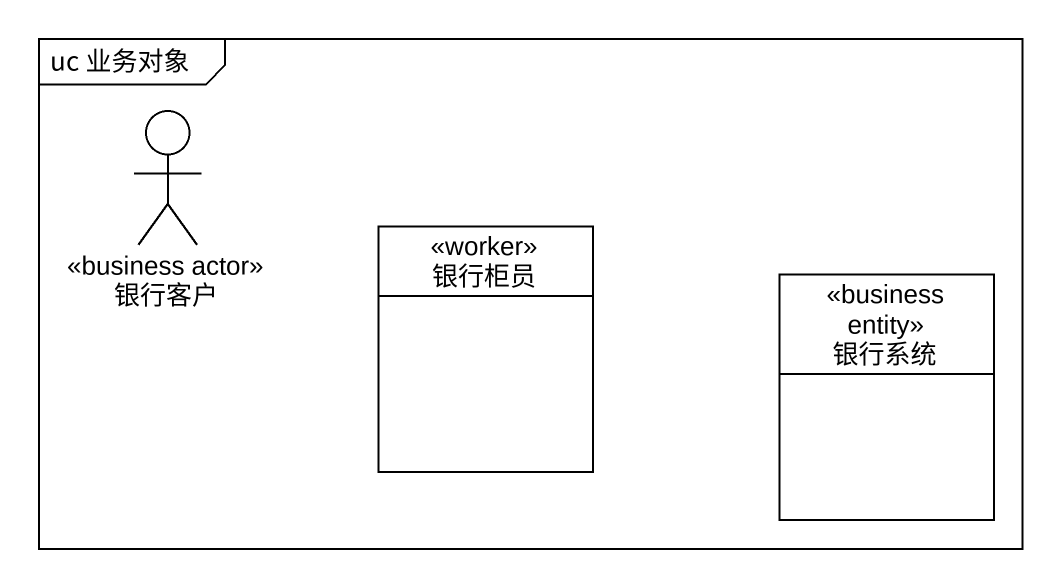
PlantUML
@startuml
mainframe uc 业务对象
allowmixing
hide circle
hide empty members
actor 银行客户 <<business actor>>
class 银行柜员 <<worker>>
class 银行系统 <<business entity>>
@enduml
